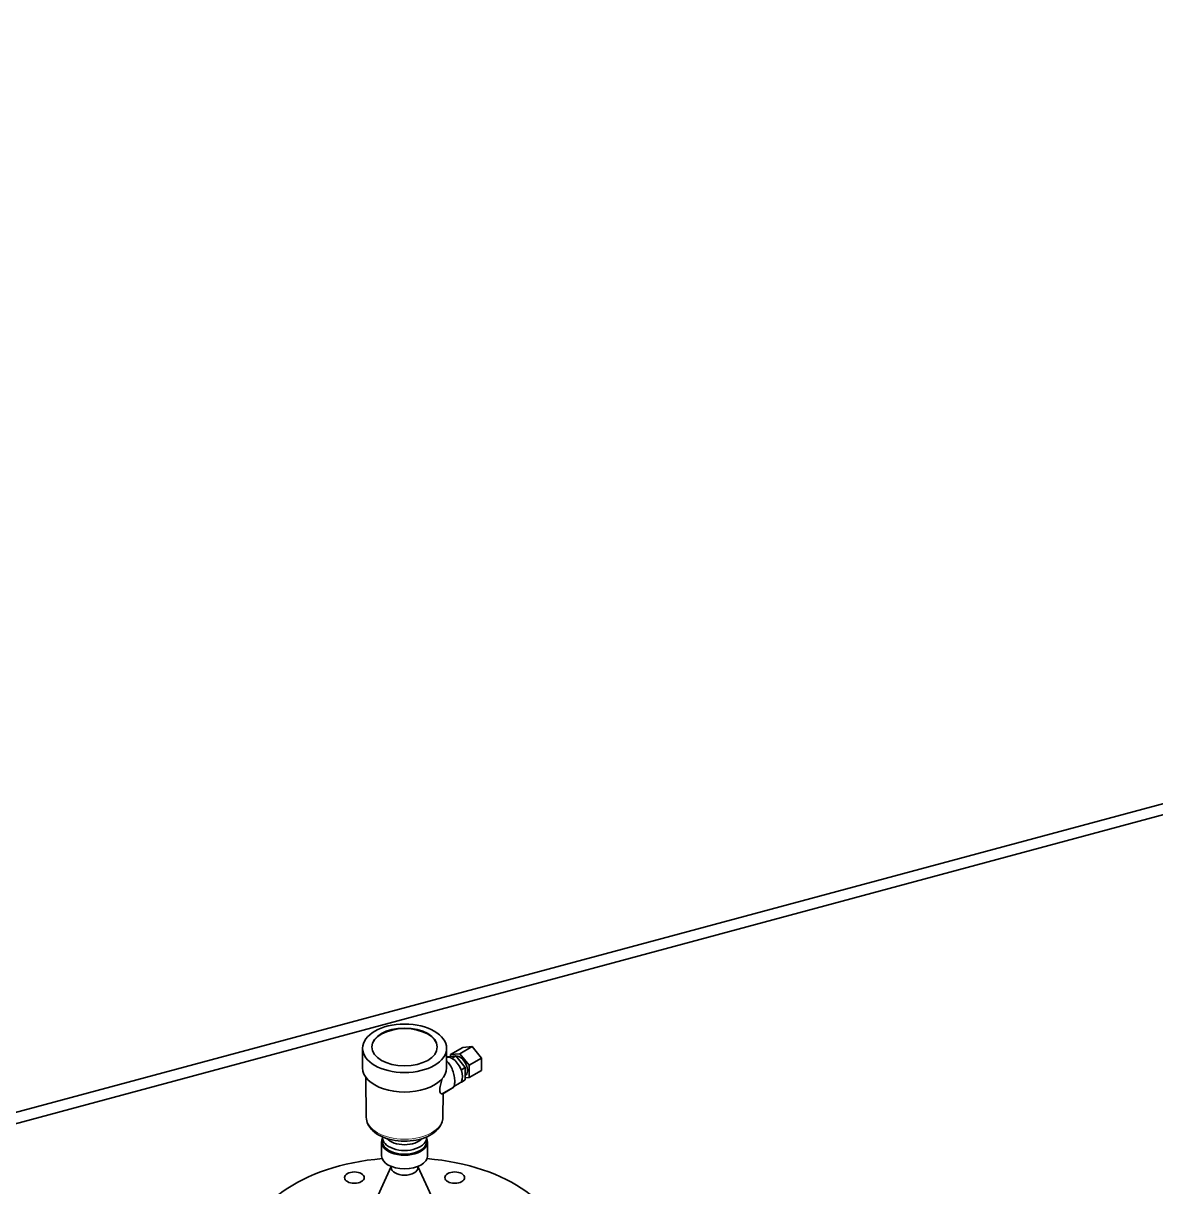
# Model space of a CAD drawing. Header units: millimetres. Extents: x 0 to 42050, y 0 to 29700.
# Drawn here: x 23999.9 to 24414.5, y 11892.5 to 12318.6 of the extents above; entities that cross this region are included whole.
import ezdxf

# ---------------------------------------------------------------- set-up
doc = ezdxf.new("R2010")
doc.units = ezdxf.units.MM
doc.header["$LTSCALE"] = 50
doc.layers.add('Visible', color=7, linetype='Continuous', lineweight=35)
doc.layers.add('Visible Narrow', color=7, linetype='Continuous', lineweight=18)

msp = doc.modelspace()

# ---------------------------------------------------------------- linework, layer by layer
at = {"layer": 'Visible', "color": 9, "true_color": 0xc0c0c0}
for p, q in [((23921.55, 11899.38), (26378.77, 12560.92)), ((26381.47, 12557.57), (23925.36, 11896.33))]:
    msp.add_line(p, q, dxfattribs=at)
at = {"layer": 'Visible'}
for p, q in [((24124.07, 11936.05), (24124.07, 11943.22)), ((24154.85, 11936.05), (24154.85, 11943.22)), ((24156.29, 11940.94), (24160.82, 11943.55)), ((24159.69, 11941.24), (24164.21, 11943.86)), ((24160.82, 11943.55), (24164.21, 11943.86)), ((24164.21, 11943.86), (24167.61, 11939.63)), ((24154.85, 11940.11), (24154.88, 11940.12)), ((24154.88, 11940.12), (24158.27, 11940.43)), ((24156.29, 11940.94), (24159.69, 11941.24)), ((24156.29, 11940.25), (24156.29, 11940.94)), ((24156.68, 11939.59), (24156.86, 11939.61)), ((24156.86, 11939.61), (24158.27, 11940.43)), ((24156.86, 11939.61), (24157.04, 11939.38)), ((24158.27, 11940.43), (24161.67, 11936.21)), ((24159.69, 11941.24), (24163.08, 11937.02)), ((24163.08, 11937.02), (24167.61, 11939.63)), ((24167.61, 11939.63), (24167.61, 11935.11)), ((24160.07, 11935.62), (24160.25, 11935.39)), ((24160.25, 11935.39), (24161.67, 11936.21)), ((24160.25, 11935.39), (24160.25, 11935.15)), ((24161.67, 11936.21), (24161.67, 11931.68)), ((24163.08, 11937.02), (24163.08, 11932.5)), ((24163.08, 11932.5), (24167.61, 11935.11)), ((24125.46, 11917.98), (24125.3, 11932.57)), ((24157.52, 11929.23), (24159.56, 11930.41)), ((24160.25, 11930.86), (24160.07, 11930.85)), ((24160.25, 11930.86), (24161.67, 11931.68)), ((24160.25, 11931.11), (24160.25, 11930.86)), ((24161.67, 11933.24), (24161.69, 11933.25)), ((24163.08, 11932.5), (24161.67, 11932.37)), ((24153.19, 11926.51), (24157.27, 11928.86)), ((24153.43, 11926.6), (24156.91, 11928.61)), ((24153.47, 11917.98), (24153.56, 11926.68)), ((24131.06, 11908.94), (24131.06, 11903.9)), ((24131.41, 11909.1), (24131.41, 11910.45)), ((24147.51, 11909.1), (24147.51, 11910.45)), ((24147.86, 11908.94), (24147.86, 11903.9)), ((24134.56, 11899.92), (24124.5, 11877.93)), ((24134.56, 11899.96), (24134.56, 11899.56)), ((24144.37, 11899.96), (24144.37, 11899.56)), ((24144.37, 11899.92), (24154.43, 11877.93))]:
    msp.add_line(p, q, dxfattribs=at)
at = {"layer": 'Visible', "color": 9, "true_color": 0xc0c0c0}
for major_axis, start_param, end_param in [((-3300, 0), 6.086634, 9.623125), ((-3260, 0), 0, 1.750512)]:
    msp.add_ellipse((26536.67, 12505.05), major_axis=major_axis, ratio=0.57735, start_param=start_param, end_param=end_param, dxfattribs=at)
at = {"layer": 'Visible'}
for centre, major_axis in [((24139.46, 11943.22), (-15.39, 0)), ((24139.46, 11943.7), (-11.99, 0)), ((24121.09, 11895.86), (3.6, 0)), ((24157.83, 11895.86), (-3.6, 0))]:
    msp.add_ellipse(centre, major_axis=major_axis, ratio=0.57735, dxfattribs=at)
for centre, major_axis, ratio, start_param, end_param in [((24139.46, 11943.51), (12, 0), 0.57735, 0.031107, 3.110486), ((24156.86, 11935.09), (-2.7, 4.68), 0.57735, 5.545504, 6.050926), ((24121.78, 11925.91), (40, -0.3), 0.57229, 0.598524, 0.601935), ((24156.86, 11935.09), (2.7, -4.68), 0.57735, 2.308478, 2.403911), ((24156.86, 11935.09), (2.7, -4.68), 0.57735, 1.356713, 2.308478), ((24159.69, 11936.72), (-2, 3.46), 0.57735, 3.141593, 6.001657), ((24139.46, 11936.05), (-15.39, 0), 0.57735, 0, 3.141593), ((24156.86, 11935.09), (2.7, -4.68), 0.57735, 1.26128, 1.356713), ((24156.86, 11935.09), (2.7, -4.68), 0.57735, 0.309516, 1.26128), ((24156.86, 11935.09), (2.7, -4.68), 0.57735, 0, 0.214083), ((24156.86, 11935.09), (2.7, -4.68), 0.57735, 0.214083, 0.309516), ((24139.46, 11908.94), (8.4, 0), 0.57735, 2.851906, 6.572872), ((24139.46, 11910.45), (-8.05, 0), 0.57735, 6.219871, 9.488092), ((24139.46, 11909.1), (-8.05, 0), 0.57735, 0, 3.141593), ((24139.46, 11912.14), (7.3, 0), 0.57735, 3.631309, 5.793469), ((24139.46, 11903.9), (8.4, 0), 0.57735, 3.141593, 6.283185), ((24139.46, 11870.26), (57, 0), 0.57735, 1.714978, 7.7098), ((24139.46, 11899.56), (4.91, 0), 0.57735, 3.141593, 6.283185)]:
    msp.add_ellipse(centre, major_axis=major_axis, ratio=ratio, start_param=start_param, end_param=end_param, dxfattribs=at)
for points, knots in [([(24157.27, 11928.86), (24157.45, 11929.06), (24157.6, 11929.35), (24157.79, 11930.11), (24157.84, 11930.58), (24157.83, 11931.7), (24157.76, 11932.35), (24157.51, 11933.75), (24157.31, 11934.48), (24156.79, 11935.9), (24156.47, 11936.57), (24155.74, 11937.73), (24155.35, 11938.21), (24154.93, 11938.56)], [-3.205861, -3.205861, -3.205861, -3.205861, -2.724972, -2.724972, -2.237427, -2.237427, -1.702767, -1.702767, -1.13974, -1.13974, -0.560633, -0.560633, 0, 0, 0, 0]), ([(24153.19, 11926.51), (24153.01, 11926.5), (24152.79, 11926.6), (24152.54, 11926.92), (24152.45, 11927.08), (24152.36, 11927.51), (24152.34, 11927.71), (24152.36, 11928.17), (24152.39, 11928.41), (24152.5, 11929.01), (24152.58, 11929.38), (24152.82, 11930.35), (24153, 11931.04), (24153.19, 11931.88), (24153.22, 11931.98), (24153.24, 11932.09)], [0, 0, 0, 0, 0.707925, 0.707925, 1.061892, 1.061892, 1.286674, 1.286674, 1.498493, 1.498493, 1.789244, 1.789244, 2.298923, 2.298923, 2.37346, 2.37346, 2.37346, 2.37346]), ([(24125.46, 11917.98), (24125.47, 11917.1), (24125.68, 11916.23), (24126.47, 11914.55), (24127.07, 11913.75), (24128.68, 11912.24), (24129.71, 11911.56), (24132.1, 11910.41), (24133.46, 11909.97), (24136.31, 11909.36), (24137.8, 11909.2), (24140.79, 11909.18), (24142.28, 11909.32), (24145.14, 11909.87), (24146.5, 11910.3), (24148.97, 11911.41), (24150.08, 11912.11), (24151.87, 11913.74), (24152.57, 11914.67), (24153.29, 11916.43), (24153.46, 11917.2), (24153.47, 11917.98)], [2.362365, 2.362365, 2.362365, 2.362365, 2.621116, 2.621116, 2.905446, 2.905446, 3.233496, 3.233496, 3.575581, 3.575581, 3.914863, 3.914863, 4.252272, 4.252272, 4.591302, 4.591302, 4.933378, 4.933378, 5.262965, 5.262965, 5.491616, 5.491616, 5.491616, 5.491616])]:
    msp.add_open_spline(points, degree=3, knots=knots, dxfattribs=at)
for points in [[(24153.43, 11926.6), (24153.37, 11926.57), (24153.29, 11926.54), (24153.19, 11926.51)], [(24156.91, 11928.61), (24157.03, 11928.69), (24157.15, 11928.77), (24157.27, 11928.86)]]:
    msp.add_open_spline(points, degree=3, dxfattribs=at)
at = {"layer": 'Visible Narrow'}
msp.add_line((24154.85, 11938.52), (24154.93, 11938.56), dxfattribs=at)
msp.add_ellipse((24139.46, 11918.03), major_axis=(-14, 0), ratio=0.57735, start_param=0.006171, end_param=3.135422, dxfattribs=at)

doc.saveas('drawing.dxf')
